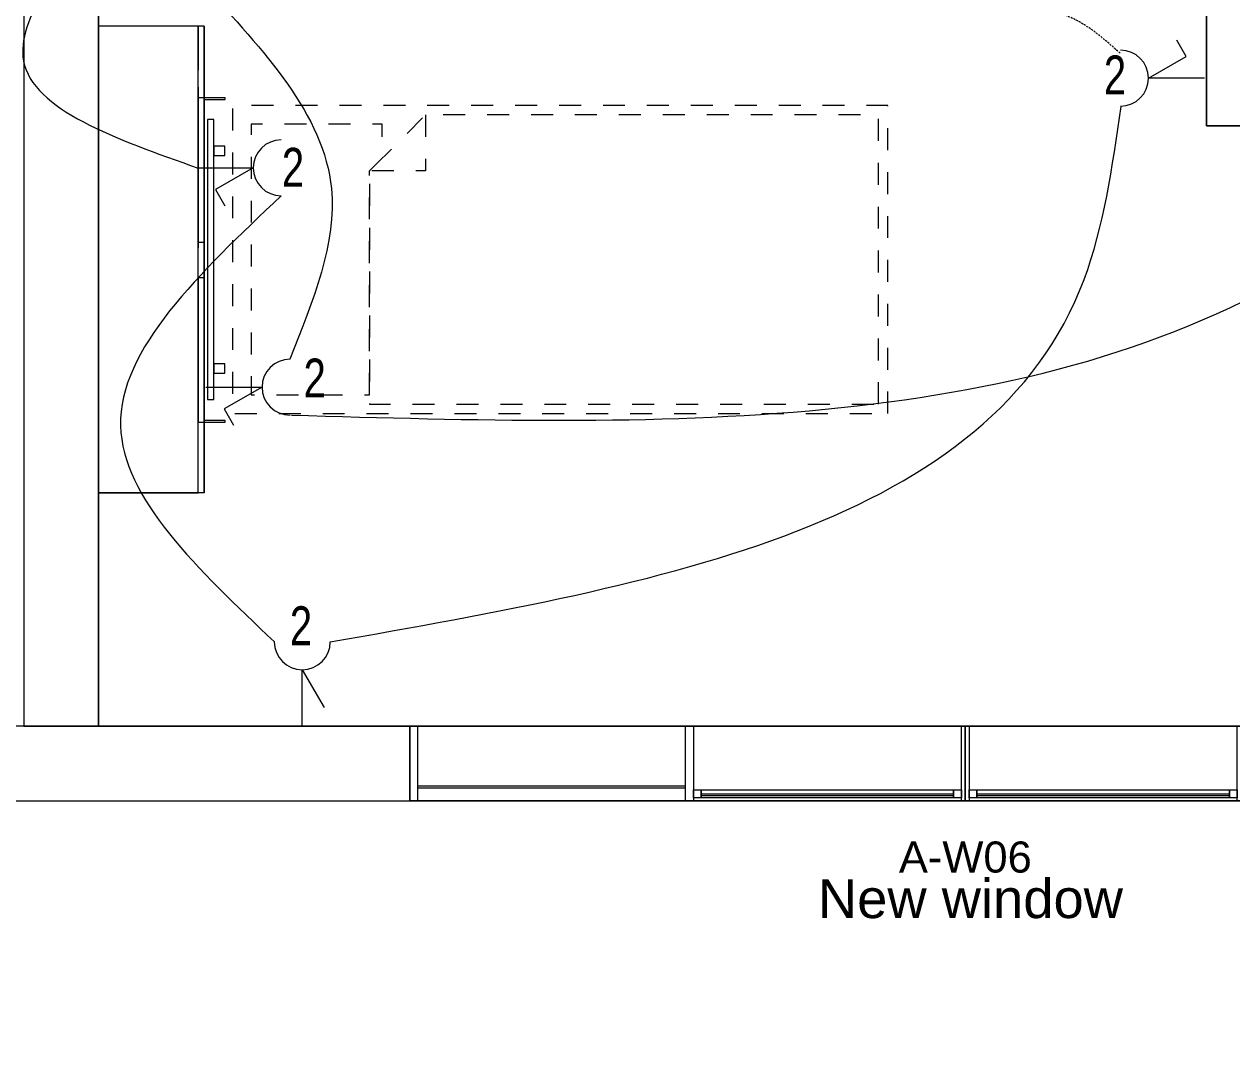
# Model space of a CAD drawing. Header units: millimetres. Extents: x -12392 to 16131, y -4930 to 15514.
# Drawn here: x -5439 to -1559, y -4930 to -1610 of the extents above; entities that cross this region are included whole.
import ezdxf

# ---------------------------------------------------------------- set-up
doc = ezdxf.new("R2010")
doc.units = ezdxf.units.MM
for name, pattern in [('IMPORT-Hidden Line', [195.611112, 141.111112, -54.5]), ('IMPORT-Small Dashed', [141.111111, 70.555556, -70.555556]), ('WSP_NZ_Hidden', [9.5, 6.5, -3])]:
    doc.linetypes.add(name, pattern=pattern)
for name, color, linetype, lineweight in [('A-Des_ Fittings Joinery_Pen_No__81', 251, 'Continuous', 18), ('A-Des_ Furniture_Pen_No__81', 251, 'Continuous', 18), ('A-Des_ Walls', 250, 'Continuous', 13), ('A-Des_ Walls_Pen_No__81', 251, 'Continuous', 18), ('ARCHICAD Doors_Pen_No__81', 251, 'Continuous', 18), ('Essential Power - MEC1', 1, 'Continuous', 13), ('L06 Enlarged Ground Proposed Plan 01_GFEnlarged Proposed Plan 01_dwg', 8, 'Continuous', 13), ('New_A-Des_ Floors_Pen_No__89', 7, 'Continuous', 18), ('New_A-Des_ Walls_Pen_No__27', 7, 'Continuous', 18), ('New_A-Des_ Zones_Pen_No__94', 7, 'Continuous', 18), ('New_A-Doc_ Presentation_Furniture 1_50_Pen_No__86', 7, 'Continuous', 18), ('New_ARCHICAD Window Markers_Pen_No__66', 7, 'Continuous', 18), ('New_ARCHICAD Windows_Pen_No__181', 90, 'Continuous', 5), ('New_ARCHICAD Windows_Pen_No__3', 7, 'Continuous', 18), ('Non-Essential Power - MEC', 10, 'Continuous', 13)]:
    doc.layers.add(name, color=color, linetype=linetype, lineweight=lineweight)
doc.styles.add('Arial', font='arial.ttf', dxfattribs={"height": 100})
doc.styles.add('Arial Narrow', font='ARIALN.TTF', dxfattribs={"width": 0.9, "height": 125})
doc.styles.add('Arial_1', font='arial.ttf', dxfattribs={"height": 125})

# ---------------------------------------------------------------- blocks, each defined once
blk = doc.blocks.new('L06 Enlarged Ground Proposed Plan 01_GFEnlarged Proposed Plan 01_dwg_Slab_39_1-12186623-NEW GROUND FLOOR LAYOUT - ELECTRICAL PROPOSED PLAN 01')
at = {"layer": 'A-Des_ Fittings Joinery_Pen_No__81', "color": 254, "flags": 128}
blk.add_lwpolyline([(-5200.3, -3116.7), (-4880.3, -3116.7), (-4880.3, -1616.7), (-5200.3, -1616.7)], close=True, dxfattribs=at)
blk = doc.blocks.new('L06 Enlarged Ground Proposed Plan 01_GFEnlarged Proposed Plan 01_dwg_CI Tools Window-12186652-NEW GROUND FLOOR LAYOUT - ELECTRICAL PROPOSED PLAN 01')
at = {"layer": 'New_ARCHICAD Windows_Pen_No__181', "color": 53}
for p, q in [((-4175.3, -4058.7), (-3314.1, -4058.7)), ((-4175.3, -4064.7), (-3314.1, -4064.7)), ((-1516.6, -4058.7), (-655.3, -4058.7)), ((-1516.6, -4064.7), (-655.3, -4064.7)), ((-3264.1, -4083.7), (-2452.8, -4083.7)), ((-3264.1, -4089.7), (-2452.8, -4089.7)), ((-2377.8, -4083.7), (-1566.6, -4083.7)), ((-2377.8, -4089.7), (-1566.6, -4089.7))]:
    blk.add_line(p, q, dxfattribs=at)
at = {"layer": 'New_ARCHICAD Windows_Pen_No__3', "color": 253}
for p, q in [((-4175.3, -3866.7), (-655.3, -3866.7)), ((-655.3, -4106.7), (-4175.3, -4106.7))]:
    blk.add_line(p, q, dxfattribs=at)
at = {"layer": 'New_ARCHICAD Windows_Pen_No__3', "color": 253, "flags": 128}
for points in [[(-4200.3, -4106.7), (-4200.3, -3866.7), (-4175.3, -3866.7), (-4175.3, -4106.7)], [(-3314.1, -4106.7), (-3314.1, -3866.7), (-3289.1, -3866.7), (-3289.1, -4106.7)], [(-2427.8, -4106.7), (-2427.8, -3866.7), (-2402.8, -3866.7), (-2402.8, -4106.7)], [(-1541.6, -4106.7), (-1541.6, -3866.7), (-1516.6, -3866.7), (-1516.6, -4106.7)], [(-630.3, -4106.7), (-630.3, -3866.7), (-655.3, -3866.7), (-655.3, -4106.7)]]:
    blk.add_lwpolyline(points, close=True, dxfattribs=at)
for points in [[(-2452.8, -4071.7), (-2427.8, -4071.7), (-2427.8, -4096.7), (-2452.8, -4096.7), (-2452.8, -4071.7), (-2427.8, -4071.7), (-2427.8, -4096.7), (-2452.8, -4096.7), (-3264.1, -4096.7), (-3289.1, -4096.7), (-3289.1, -4071.7), (-3264.1, -4071.7), (-3264.1, -4096.7), (-3289.1, -4096.7), (-3289.1, -4071.7), (-3264.1, -4071.7)], [(-3264.1, -4096.7), (-3264.1, -4071.7), (-2452.8, -4071.7), (-2452.8, -4096.7)], [(-1566.6, -4071.7), (-1541.6, -4071.7), (-1541.6, -4096.7), (-1566.6, -4096.7), (-1566.6, -4071.7), (-1541.6, -4071.7), (-1541.6, -4096.7), (-1566.6, -4096.7), (-2377.8, -4096.7), (-2402.8, -4096.7), (-2402.8, -4071.7), (-2377.8, -4071.7), (-2377.8, -4096.7), (-2402.8, -4096.7), (-2402.8, -4071.7), (-2377.8, -4071.7)], [(-2377.8, -4096.7), (-2377.8, -4071.7), (-1566.6, -4071.7), (-1566.6, -4096.7)]]:
    blk.add_lwpolyline(points, dxfattribs=at)
blk = doc.blocks.new('L06 Enlarged Ground Proposed Plan 01_GFEnlarged Proposed Plan 01_dwg_Wall_13_1-12186657-NEW GROUND FLOOR LAYOUT - ELECTRICAL PROPOSED PLAN 01')
at = {"layer": 'A-Des_ Walls', "color": 10, "flags": 128}
for points in [[(-6440.3, -4056.7), (-6440.3, -4106.7), (-4200.3, -4106.7), (-4200.3, -4056.7), (-4200.3, -4006.7), (-4200.3, -3866.7), (-6440.3, -3866.7), (-6440.3, -4006.7)], [(-4200.3, -3866.7), (-4200.3, -4106.7), (-2415.3, -4106.7), (-2415.3, -3866.7)], [(-2415.3, -4106.7), (-630.3, -4106.7), (-630.3, -3866.7), (-2415.3, -3866.7)]]:
    blk.add_lwpolyline(points, close=True, dxfattribs=at)
at = {"layer": 'A-Des_ Walls_Pen_No__81', "color": 254}
for p, q in [((-4200.3, -3866.7), (-5200.3, -3866.7)), ((-6440.3, -4106.7), (-4200.3, -4106.7))]:
    blk.add_line(p, q, dxfattribs=at)
at = {"layer": 'New_A-Des_ Walls_Pen_No__27', "color": 253, "flags": 128}
blk.add_lwpolyline([(-4200.3, -3866.7), (-4200.3, -4006.7), (-4200.3, -4056.7), (-4200.3, -4106.7)], dxfattribs=at)
blk.add_blockref('L06 Enlarged Ground Proposed Plan 01_GFEnlarged Proposed Plan 01_dwg_CI Tools Window-12186652-NEW GROUND FLOOR LAYOUT - ELECTRICAL PROPOSED PLAN 01', (0, 0))
at = {"layer": 'New_ARCHICAD Window Markers_Pen_No__66', "insert": (-2415.3, -4237.2), "char_height": 100, "width": 509.309, "attachment_point": 2, "line_spacing_factor": 0.941778, "style": 'Arial'}
blk.add_mtext('A-W06', dxfattribs=at)
blk = doc.blocks.new('L06 Enlarged Ground Proposed Plan 01_GFEnlarged Proposed Plan 01_dwg_Wall_14_1-12186658-NEW GROUND FLOOR LAYOUT - ELECTRICAL PROPOSED PLAN 01')
at = {"layer": 'A-Des_ Walls', "color": 10, "flags": 128}
blk.add_lwpolyline([(-5440.3, 1133.3), (-5440.3, -3866.7), (-5200.3, -3866.7), (-5200.3, 1133.3)], close=True, dxfattribs=at)
at = {"layer": 'A-Des_ Walls_Pen_No__81', "color": 254}
for p, q in [((-5440.3, 1133.3), (-5440.3, -996.7)), ((-5200.3, -3866.7), (-5200.3, 1133.3)), ((-5440.3, -1116.7), (-5440.3, -3866.7))]:
    blk.add_line(p, q, dxfattribs=at)
blk = doc.blocks.new('L06 Enlarged Ground Proposed Plan 01_GFEnlarged Proposed Plan 01_dwg_CI Tools Door_16__1-12186667-NEW GROUND FLOOR LAYOUT - ELECTRICAL PROPOSED PLAN 01')
at = {"layer": 'ARCHICAD Doors_Pen_No__81', "color": 254, "flags": 128}
for points in [[(-1575.3, -131.7), (-1615.3, -131.7), (-1615.3, -121.7), (-1650.3, -121.7), (-1650.3, -96.7), (-1510.3, -96.7), (-1510.3, -121.7), (-1575.3, -121.7), (-1575.3, -131.7), (-1615.3, -131.7), (-1615.3, -121.7), (-1650.3, -121.7), (-1650.3, -96.7), (-1510.3, -96.7), (-1510.3, -121.7), (-1575.3, -121.7)], [(-2465.3, -901.7), (-1650.3, -901.7), (-1650.3, -936.7), (-2465.3, -936.7), (-2465.3, -901.7), (-1650.3, -901.7), (-1650.3, -936.7), (-2465.3, -936.7)], [(-1575.3, -926.7), (-1615.3, -926.7), (-1615.3, -936.7), (-1650.3, -936.7), (-1650.3, -961.7), (-1510.3, -961.7), (-1510.3, -936.7), (-1575.3, -936.7), (-1575.3, -926.7), (-1615.3, -926.7), (-1615.3, -936.7), (-1650.3, -936.7), (-1650.3, -961.7), (-1510.3, -961.7), (-1510.3, -936.7), (-1575.3, -936.7)]]:
    blk.add_lwpolyline(points, close=True, dxfattribs=at)
at = {"layer": 'ARCHICAD Doors_Pen_No__81', "color": 254}
blk.add_arc((-1650.3, -936.7), 815, 90, 180, dxfattribs=at)
blk = doc.blocks.new('L06 Enlarged Ground Proposed Plan 01_GFEnlarged Proposed Plan 01_dwg_Wall_23_1-12186668-NEW GROUND FLOOR LAYOUT - ELECTRICAL PROPOSED PLAN 01')
at = {"layer": 'A-Des_ Walls', "color": 10, "flags": 128}
for points in [[(-1640.3, 1133.3), (-1640.3, -96.7), (-1520.3, -96.7), (-1520.3, 1133.3)], [(-1520.3, -961.7), (-1640.3, -961.7), (-1640.3, -1936.7), (-1520.3, -1936.7)]]:
    blk.add_lwpolyline(points, close=True, dxfattribs=at)
at = {"layer": 'A-Des_ Walls_Pen_No__81', "color": 254, "flags": 128}
for points in [[(-1640.3, -96.7), (-1520.3, -96.7), (-1520.3, 1133.3), (-1640.3, 1133.3), (-1640.3, -96.7)], [(-1520.3, -996.7), (-1520.3, -961.7), (-1640.3, -961.7), (-1640.3, -1936.7), (-1520.3, -1936.7), (-1520.3, -1116.7)]]:
    blk.add_lwpolyline(points, dxfattribs=at)
blk.add_blockref('L06 Enlarged Ground Proposed Plan 01_GFEnlarged Proposed Plan 01_dwg_CI Tools Door_16__1-12186667-NEW GROUND FLOOR LAYOUT - ELECTRICAL PROPOSED PLAN 01', (0, 0))
blk = doc.blocks.new('L06 Enlarged Ground Proposed Plan 01_GFEnlarged Proposed Plan 01_dwg_Wall_133_1-12186826-NEW GROUND FLOOR LAYOUT - ELECTRICAL PROPOSED PLAN 01')
at = {"layer": 'A-Des_ Fittings Joinery_Pen_No__81', "color": 254, "flags": 128}
blk.add_lwpolyline([(-4849.6, -1916.7), (-4849.6, -2816.7), (-4829.6, -2816.7), (-4829.6, -1916.7)], close=True, dxfattribs=at)
blk = doc.blocks.new('L06 Enlarged Ground Proposed Plan 01_GFEnlarged Proposed Plan 01_dwg_Wall_134_1-12186827-NEW GROUND FLOOR LAYOUT - ELECTRICAL PROPOSED PLAN 01')
at = {"layer": 'A-Des_ Fittings Joinery_Pen_No__81', "color": 254, "flags": 128}
blk.add_lwpolyline([(-4880.3, -2425.2), (-4880.3, -2889.2), (-4860.3, -2889.2), (-4860.3, -2425.2)], close=True, dxfattribs=at)
blk = doc.blocks.new('L06 Enlarged Ground Proposed Plan 01_GFEnlarged Proposed Plan 01_dwg_Wall_135_1-12186828-NEW GROUND FLOOR LAYOUT - ELECTRICAL PROPOSED PLAN 01')
at = {"layer": 'A-Des_ Fittings Joinery_Pen_No__81', "color": 254, "flags": 128}
blk.add_lwpolyline([(-4860.3, -2889.2), (-4793.4, -2889.2), (-4793.4, -2884.2), (-4860.3, -2884.2)], close=True, dxfattribs=at)
blk = doc.blocks.new('L06 Enlarged Ground Proposed Plan 01_GFEnlarged Proposed Plan 01_dwg_Wall_136_1-12186829-NEW GROUND FLOOR LAYOUT - ELECTRICAL PROPOSED PLAN 01')
at = {"layer": 'A-Des_ Fittings Joinery_Pen_No__81', "color": 254, "flags": 128}
blk.add_lwpolyline([(-4860.3, -2311.2), (-4860.3, -1847.2), (-4880.3, -1847.2), (-4880.3, -2311.2)], close=True, dxfattribs=at)
blk = doc.blocks.new('L06 Enlarged Ground Proposed Plan 01_GFEnlarged Proposed Plan 01_dwg_Wall_137_1-12186830-NEW GROUND FLOOR LAYOUT - ELECTRICAL PROPOSED PLAN 01')
at = {"layer": 'A-Des_ Fittings Joinery_Pen_No__81', "color": 254, "flags": 128}
blk.add_lwpolyline([(-4860.3, -1852.2), (-4793.4, -1852.2), (-4793.4, -1847.2), (-4860.3, -1847.2)], close=True, dxfattribs=at)
blk = doc.blocks.new('L06 Enlarged Ground Proposed Plan 01_GFEnlarged Proposed Plan 01_dwg_Wall_138_1-12186831-NEW GROUND FLOOR LAYOUT - ELECTRICAL PROPOSED PLAN 01')
at = {"layer": 'A-Des_ Fittings Joinery_Pen_No__81', "color": 254, "flags": 128}
blk.add_lwpolyline([(-4794.3, -2701.7), (-4829.6, -2701.7), (-4829.6, -2731.7), (-4794.3, -2731.7)], close=True, dxfattribs=at)
blk = doc.blocks.new('L06 Enlarged Ground Proposed Plan 01_GFEnlarged Proposed Plan 01_dwg_Wall_139_1-12186832-NEW GROUND FLOOR LAYOUT - ELECTRICAL PROPOSED PLAN 01')
at = {"layer": 'A-Des_ Fittings Joinery_Pen_No__81', "color": 254, "flags": 128}
blk.add_lwpolyline([(-4794.3, -2001.7), (-4829.6, -2001.7), (-4829.6, -2031.7), (-4794.3, -2031.7)], close=True, dxfattribs=at)
blk = doc.blocks.new('L06 Enlarged Ground Proposed Plan 01_GFEnlarged Proposed Plan 01_dwg_Hospital Bed 24_53__1-12186907-NEW GROUND FLOOR LAYOUT - ELECTRICAL PROPOSED PLAN 01')
at = {"layer": 'A-Des_ Furniture_Pen_No__81', "color": 254, "linetype": 'IMPORT-Small Dashed', "flags": 128}
for points in [[(-2664.3, -2861.7), (-2664.3, -1871.7), (-4769.3, -1871.7), (-4769.3, -2861.7)], [(-4329.3, -2801.7), (-4329.3, -2081.7), (-4289.3, -2041.7), (-4289.3, -1931.7), (-4709.3, -1931.7), (-4709.3, -2801.7)], [(-2694.3, -2831.7), (-2694.3, -1901.7), (-4149.3, -1901.7), (-4329.3, -2081.7), (-4329.3, -2831.7)]]:
    blk.add_lwpolyline(points, close=True, dxfattribs=at)
blk.add_lwpolyline([(-4149.3, -1901.7), (-4149.3, -2081.7), (-4329.3, -2081.7)], dxfattribs=at)
blk = doc.blocks.new('L06 Enlarged Ground Proposed Plan 01_GFEnlarged Proposed Plan 01_dwg_Slab_66_1-12187157-NEW GROUND FLOOR LAYOUT - ELECTRICAL PROPOSED PLAN 01')
at = {"layer": 'New_A-Des_ Floors_Pen_No__89', "color": 253, "flags": 128}
blk.add_lwpolyline([(-11281.4, -4929.5), (-11281.4, -4106.7), (12066.4, -4106.7)], dxfattribs=at)
blk = doc.blocks.new('L06 Enlarged Ground Proposed Plan 01_GFEnlarged Proposed Plan 01_dwg_Cadimage Cabinet_219__1-12187249-NEW GROUND FLOOR LAYOUT - ELECTRICAL PROPOSED PLAN 01')
at = {"layer": 'A-Des_ Fittings Joinery_Pen_No__81', "color": 254, "linetype": 'IMPORT-Hidden Line'}
for p, q in [((-5200.3, -3116.2), (-5200.3, -2741.7)), ((-4880.3, -3116.2), (-4880.3, -2741.7))]:
    blk.add_line(p, q, dxfattribs=at)
at = {"layer": 'A-Des_ Fittings Joinery_Pen_No__81', "color": 254, "flags": 128}
blk.add_lwpolyline([(-4860.3, -3116.2), (-4860.3, -2741.7), (-4860.3, -3116.2), (-5200.3, -3116.2), (-5200.3, -2741.7)], dxfattribs=at)
blk = doc.blocks.new('L06 Enlarged Ground Proposed Plan 01_GFEnlarged Proposed Plan 01_dwg_Cadimage Cabinet_220__1-12187250-NEW GROUND FLOOR LAYOUT - ELECTRICAL PROPOSED PLAN 01')
at = {"layer": 'A-Des_ Fittings Joinery_Pen_No__81', "color": 254, "linetype": 'IMPORT-Hidden Line'}
for p, q in [((-5200.3, -2741.7), (-5200.3, -2366.7)), ((-4880.3, -2741.7), (-4880.3, -2366.7))]:
    blk.add_line(p, q, dxfattribs=at)
at = {"layer": 'A-Des_ Fittings Joinery_Pen_No__81', "color": 254}
blk.add_line((-5200.3, -2741.7), (-5200.3, -2366.7), dxfattribs=at)
at = {"layer": 'A-Des_ Fittings Joinery_Pen_No__81', "color": 254, "flags": 128}
blk.add_lwpolyline([(-4860.3, -2366.7), (-4860.3, -2741.7)], close=True, dxfattribs=at)
blk = doc.blocks.new('L06 Enlarged Ground Proposed Plan 01_GFEnlarged Proposed Plan 01_dwg_Cadimage Cabinet_221__1-12187251-NEW GROUND FLOOR LAYOUT - ELECTRICAL PROPOSED PLAN 01')
at = {"layer": 'A-Des_ Fittings Joinery_Pen_No__81', "color": 254, "linetype": 'IMPORT-Hidden Line'}
for p, q in [((-5200.3, -1616.7), (-5200.3, -1991.7)), ((-4880.3, -1616.7), (-4880.3, -1991.7))]:
    blk.add_line(p, q, dxfattribs=at)
at = {"layer": 'A-Des_ Fittings Joinery_Pen_No__81', "color": 254, "flags": 128}
blk.add_lwpolyline([(-4860.3, -1616.7), (-4860.3, -1991.7), (-4860.3, -1616.7), (-5200.3, -1616.7), (-5200.3, -1991.7)], dxfattribs=at)
blk = doc.blocks.new('L06 Enlarged Ground Proposed Plan 01_GFEnlarged Proposed Plan 01_dwg_Cadimage Cabinet_222__1-12187252-NEW GROUND FLOOR LAYOUT - ELECTRICAL PROPOSED PLAN 01')
at = {"layer": 'A-Des_ Fittings Joinery_Pen_No__81', "color": 254, "linetype": 'IMPORT-Hidden Line'}
for p, q in [((-5200.3, -1991.7), (-5200.3, -2366.7)), ((-4880.3, -1991.7), (-4880.3, -2366.7))]:
    blk.add_line(p, q, dxfattribs=at)
at = {"layer": 'A-Des_ Fittings Joinery_Pen_No__81', "color": 254}
blk.add_line((-5200.3, -1991.7), (-5200.3, -2366.7), dxfattribs=at)
at = {"layer": 'A-Des_ Fittings Joinery_Pen_No__81', "color": 254, "flags": 128}
blk.add_lwpolyline([(-4860.3, -2366.7), (-4860.3, -1991.7)], close=True, dxfattribs=at)
blk = doc.blocks.new('L06 Enlarged Ground Proposed Plan 01_GFEnlarged Proposed Plan 01_dwg-12095837-NEW GROUND FLOOR LAYOUT - ELECTRICAL PROPOSED PLAN 01')
at = {"layer": 'New_A-Des_ Zones_Pen_No__94', "color": 253, "flags": 128}
blk.add_lwpolyline([(-5200.3, 1133.3), (-5200.3, -3866.7), (369.7, -3866.7), (369.7, -1116.7), (-1520.3, -1116.7), (-1520.3, -1936.7), (-1640.3, -1936.7), (-1640.3, -1116.7), (-1640.3, 1133.3)], close=True, dxfattribs=at)
for name in ['L06 Enlarged Ground Proposed Plan 01_GFEnlarged Proposed Plan 01_dwg_Wall_14_1-12186658-NEW GROUND FLOOR LAYOUT - ELECTRICAL PROPOSED PLAN 01', 'L06 Enlarged Ground Proposed Plan 01_GFEnlarged Proposed Plan 01_dwg_Wall_23_1-12186668-NEW GROUND FLOOR LAYOUT - ELECTRICAL PROPOSED PLAN 01', 'L06 Enlarged Ground Proposed Plan 01_GFEnlarged Proposed Plan 01_dwg_Slab_39_1-12186623-NEW GROUND FLOOR LAYOUT - ELECTRICAL PROPOSED PLAN 01', 'L06 Enlarged Ground Proposed Plan 01_GFEnlarged Proposed Plan 01_dwg_Cadimage Cabinet_221__1-12187251-NEW GROUND FLOOR LAYOUT - ELECTRICAL PROPOSED PLAN 01', 'L06 Enlarged Ground Proposed Plan 01_GFEnlarged Proposed Plan 01_dwg_Wall_136_1-12186829-NEW GROUND FLOOR LAYOUT - ELECTRICAL PROPOSED PLAN 01', 'L06 Enlarged Ground Proposed Plan 01_GFEnlarged Proposed Plan 01_dwg_Wall_137_1-12186830-NEW GROUND FLOOR LAYOUT - ELECTRICAL PROPOSED PLAN 01', 'L06 Enlarged Ground Proposed Plan 01_GFEnlarged Proposed Plan 01_dwg_Hospital Bed 24_53__1-12186907-NEW GROUND FLOOR LAYOUT - ELECTRICAL PROPOSED PLAN 01', 'L06 Enlarged Ground Proposed Plan 01_GFEnlarged Proposed Plan 01_dwg_Wall_133_1-12186826-NEW GROUND FLOOR LAYOUT - ELECTRICAL PROPOSED PLAN 01', 'L06 Enlarged Ground Proposed Plan 01_GFEnlarged Proposed Plan 01_dwg_Cadimage Cabinet_222__1-12187252-NEW GROUND FLOOR LAYOUT - ELECTRICAL PROPOSED PLAN 01', 'L06 Enlarged Ground Proposed Plan 01_GFEnlarged Proposed Plan 01_dwg_Wall_139_1-12186832-NEW GROUND FLOOR LAYOUT - ELECTRICAL PROPOSED PLAN 01', 'L06 Enlarged Ground Proposed Plan 01_GFEnlarged Proposed Plan 01_dwg_Cadimage Cabinet_220__1-12187250-NEW GROUND FLOOR LAYOUT - ELECTRICAL PROPOSED PLAN 01', 'L06 Enlarged Ground Proposed Plan 01_GFEnlarged Proposed Plan 01_dwg_Wall_134_1-12186827-NEW GROUND FLOOR LAYOUT - ELECTRICAL PROPOSED PLAN 01', 'L06 Enlarged Ground Proposed Plan 01_GFEnlarged Proposed Plan 01_dwg_Wall_138_1-12186831-NEW GROUND FLOOR LAYOUT - ELECTRICAL PROPOSED PLAN 01', 'L06 Enlarged Ground Proposed Plan 01_GFEnlarged Proposed Plan 01_dwg_Cadimage Cabinet_219__1-12187249-NEW GROUND FLOOR LAYOUT - ELECTRICAL PROPOSED PLAN 01', 'L06 Enlarged Ground Proposed Plan 01_GFEnlarged Proposed Plan 01_dwg_Wall_135_1-12186828-NEW GROUND FLOOR LAYOUT - ELECTRICAL PROPOSED PLAN 01', 'L06 Enlarged Ground Proposed Plan 01_GFEnlarged Proposed Plan 01_dwg_Wall_13_1-12186657-NEW GROUND FLOOR LAYOUT - ELECTRICAL PROPOSED PLAN 01', 'L06 Enlarged Ground Proposed Plan 01_GFEnlarged Proposed Plan 01_dwg_Slab_66_1-12187157-NEW GROUND FLOOR LAYOUT - ELECTRICAL PROPOSED PLAN 01']:
    blk.add_blockref(name, (0, 0))
at = {"layer": 'New_A-Doc_ Presentation_Furniture 1_50_Pen_No__86', "insert": (-2888.9, -4358.5), "char_height": 125, "width": 1155.434, "attachment_point": 1, "line_spacing_factor": 0.941778, "style": 'Arial_1'}
blk.add_mtext('New window', dxfattribs=at)

msp = doc.modelspace()

# ---------------------------------------------------------------- linework, layer by layer
at = {"layer": 'Essential Power - MEC1', "lineweight": 18}
for p, q in [((-4854.8, -2776.7), (-4674.8, -2776.7)), ((-4674.8, -2776.7), (-4796, -2846.7)), ((-4796, -2846.7), (-4766, -2898.7))]:
    msp.add_line(p, q, dxfattribs=at)
msp.add_arc((-4584.8, -2776.7), 90, 90, 270, dxfattribs=at)
at = {"layer": 'Essential Power - MEC1'}
for points in [[(-4579.6, -2866.4), (-1347.6, -2406.7), (-69.5, -1263.8)], [(-4862.9, -1485.6), (-4452, -2138.3), (-4585.1, -2686.6)]]:
    msp.add_spline(points, degree=3, dxfattribs=at)
at = {"layer": 'Non-Essential Power - MEC', "lineweight": 18}
for p, q in [((-1705.6, -1713.6), (-1735.6, -1661.6)), ((-1826.8, -1783.6), (-1705.6, -1713.6)), ((-1646.8, -1783.6), (-1826.8, -1783.6)), ((-4883, -2071.7), (-4703, -2071.7)), ((-4703, -2071.7), (-4824.3, -2141.7)), ((-4824.3, -2141.7), (-4794.3, -2193.7)), ((-4545.6, -3865), (-4545.6, -3685)), ((-4545.6, -3685), (-4475.6, -3806.2))]:
    msp.add_line(p, q, dxfattribs=at)
for centre, start, end in [((-1916.8, -1783.6), 270, 90), ((-4613, -2071.7), 90, 270), ((-4545.6, -3595), 180, 0)]:
    msp.add_arc(centre, 90, start, end, dxfattribs=at)
at = {"layer": 'Non-Essential Power - MEC'}
for points in [[(-5171.9, -1234.1), (-5440.9, -1728.5), (-4879.6, -2072.5)], [(-4456.4, -3595.8), (-2033.6, -2430.4), (-1914.4, -1874.8)], [(-4613.5, -2162), (-5129.5, -2900.9), (-4635, -3595.4)]]:
    msp.add_spline(points, degree=3, dxfattribs=at)
at = {"layer": 'Non-Essential Power - MEC', "color": 18, "linetype": 'WSP_NZ_Hidden', "true_color": 0x000000}
msp.add_spline([(-1917.7, -1703.5), (-2113, -1576.2), (-2291.2, -1576.2)], degree=3, dxfattribs=at)

# ---------------------------------------------------------------- block references
at = {"layer": 'L06 Enlarged Ground Proposed Plan 01_GFEnlarged Proposed Plan 01_dwg', "color": 253, "lineweight": 18}
msp.add_blockref('L06 Enlarged Ground Proposed Plan 01_GFEnlarged Proposed Plan 01_dwg-12095837-NEW GROUND FLOOR LAYOUT - ELECTRICAL PROPOSED PLAN 01', (0, 0), dxfattribs=at)

# ---------------------------------------------------------------- texts
at = {"layer": 'Essential Power - MEC1', "color": 1, "insert": (-4541.4, -2685), "char_height": 125, "width": 86.582, "attachment_point": 1, "style": 'Arial Narrow'}
msp.add_mtext('2', dxfattribs=at)
at = {"layer": 'Non-Essential Power - MEC', "color": 1, "char_height": 125, "width": 86.582, "attachment_point": 1, "style": 'Arial Narrow'}
for insert in [(-1970.3, -1710.7), (-4611.1, -2007.6), (-4585.4, -3481.3)]:
    msp.add_mtext('2', dxfattribs=dict(at, insert=insert))

doc.saveas('drawing.dxf')
